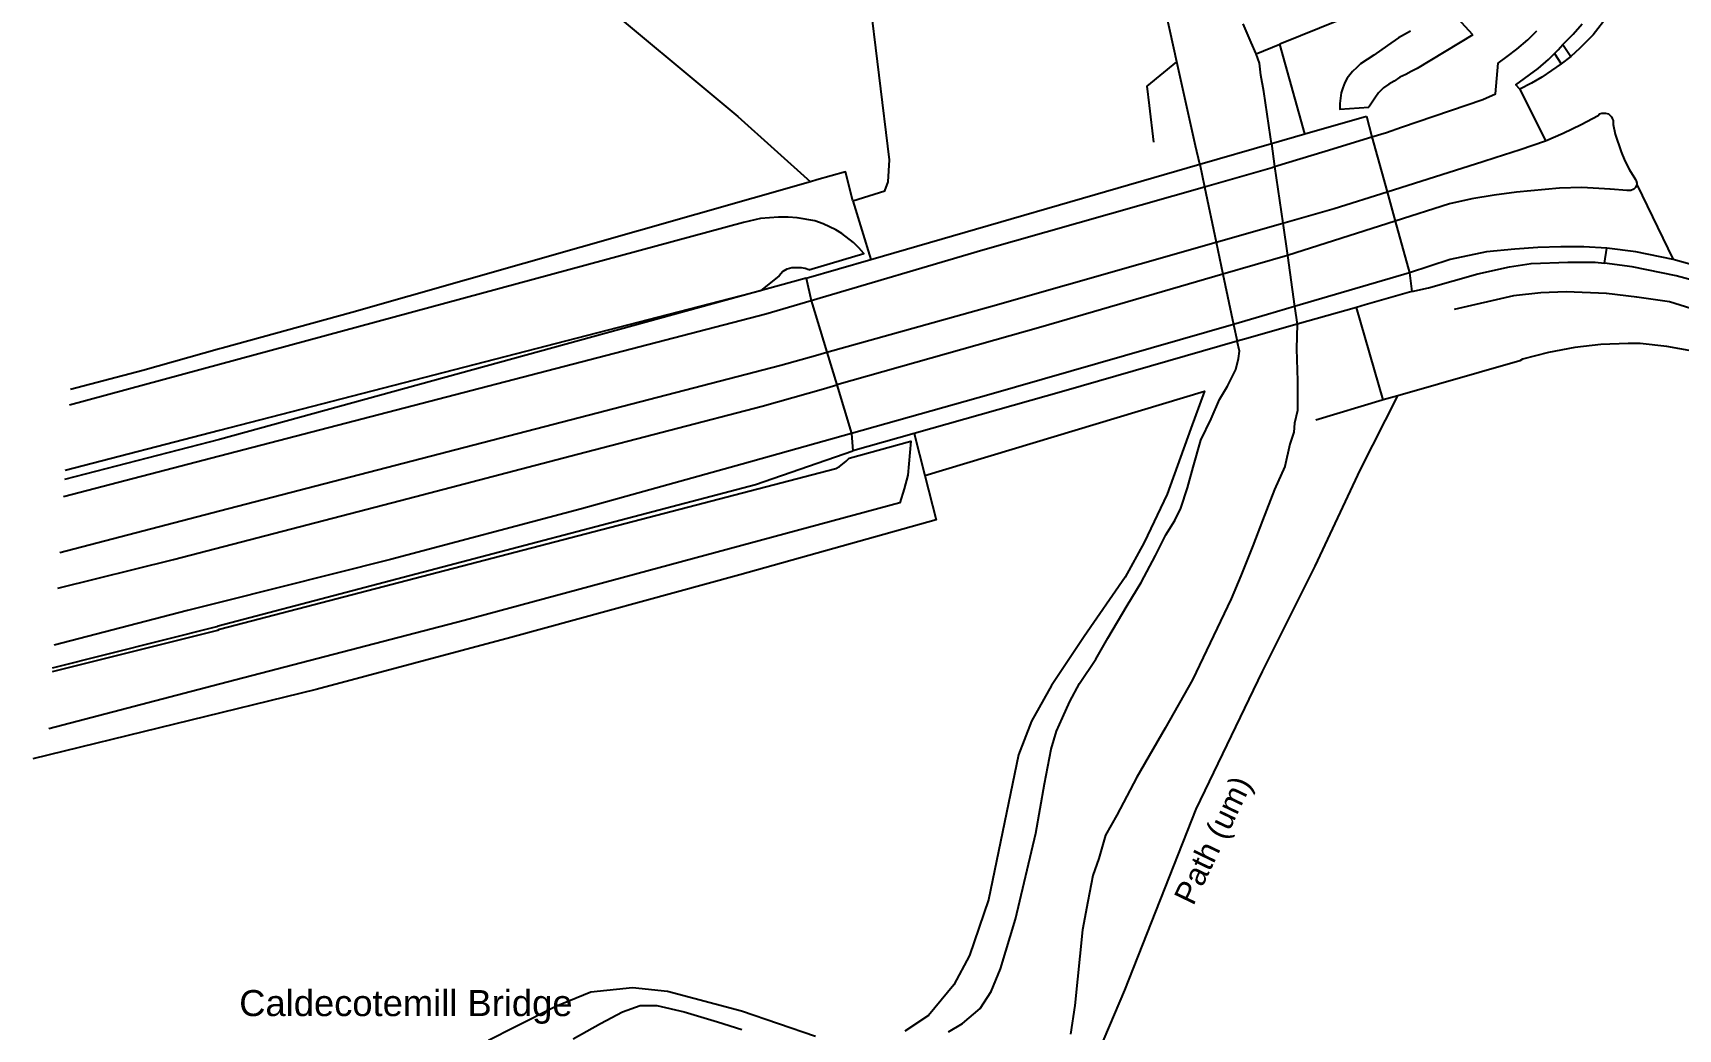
# Model space of a CAD drawing. Header units: millimetres. Extents: x 111502 to 977541, y 8702 to 1044108.
# Drawn here: x 974693.1 to 974914.4, y 478199.7 to 478333.6 of the extents above; entities that cross this region are included whole.
import ezdxf

# ---------------------------------------------------------------- set-up
doc = ezdxf.new("R2010")
doc.units = ezdxf.units.MM
doc.header["$LTSCALE"] = 0.25
doc.layers.add('X HVSS Site Background', color=8, linetype='Continuous')
doc.styles.add('OS Master Map$1$Standard', font='txt')

# ---------------------------------------------------------------- blocks, each defined once
blk = doc.blocks.new('OS MAP')
at = {"layer": 'X HVSS Site Background', "flags": 128}
for points in [[(488664.2, 242882.2), (488642.64, 242873.44)], [(488639.44, 242872.14), (488638.8, 242873.7), (488638.8, 242873.7), (488637.7, 242876.2)], [(488526.96, 242917.06), (488526.83, 242916.15), (488526.83, 242916.15), (488524.87, 242905.21), (488524.87, 242905.21), (488535.78, 242890.33), (488535.78, 242890.33), (488541.57, 242885.88), (488541.57, 242885.88), (488549.08, 242880.97), (488549.08, 242880.97), (488569.74, 242863.75), (488569.74, 242863.75), (488579.49, 242854.96)], [(488585.2, 242852.4), (488589.51, 242853.72), (488589.51, 242853.72), (488589.97, 242854.96), (488589.97, 242854.96), (488590.13, 242857.91), (488590.13, 242857.91), (488587.33, 242880.74)], [(488680.7, 242873.4), (488682.1, 242874.8), (488682.1, 242874.8), (488683.3, 242876.2)], [(488628.8, 242871.1), (488627.4, 242877.4), (488627.4, 242877.4), (488626.6, 242881.9), (488626.6, 242881.9), (488625.7, 242886.4), (488625.7, 242886.4), (488625.4, 242888.6), (488625.4, 242888.6), (488625, 242890.2), (488625, 242890.2), (488624.2, 242892.2), (488624.2, 242892.2), (488623.3, 242894), (488623.3, 242894), (488622.3, 242896.2), (488622.3, 242896.2), (488621.7, 242897.8)], [(488692.2, 242890.8), (488691.6, 242887.6), (488691.6, 242887.6), (488691.2, 242886.1), (488691.2, 242886.1), (488690.7, 242884.6), (488690.7, 242884.6), (488690.1, 242883.1), (488690.1, 242883.1), (488689.3, 242881.4), (488689.3, 242881.4), (488687.7, 242878.6), (488687.7, 242878.6), (488686.8, 242877.3), (488686.8, 242877.3), (488684.8, 242874.7), (488684.8, 242874.7), (488683, 242872.9), (488683, 242872.9), (488681.8, 242871.8)], [(488668.6, 242874.7), (488666.6, 242876.9)], [(488660.2, 242875.2), (488658.6, 242874.3), (488658.6, 242874.3), (488657.1, 242873.3), (488657.1, 242873.3), (488655.3, 242872), (488655.3, 242872), (488653.5, 242870.8), (488653.5, 242870.8), (488653, 242870.3), (488653, 242870.3), (488652.4, 242869.8), (488652.4, 242869.8), (488651.7, 242868.9), (488651.7, 242868.9), (488651.4, 242868.3), (488651.4, 242868.3), (488651.1, 242867.6), (488651.1, 242867.6), (488650.9, 242866.9), (488650.9, 242866.9), (488650.7, 242865.5), (488650.7, 242865.5), (488650.7, 242864.7), (488650.7, 242864.7), (488654.6, 242865)], [(488639.44, 242872.14), (488642.64, 242873.44)], [(488645.98, 242861.39), (488642.64, 242873.44)], [(488668.6, 242874.7), (488661.1, 242870.2), (488661.1, 242870.2), (488660.3, 242869.8), (488660.3, 242869.8), (488659.6, 242869.4), (488659.6, 242869.4), (488658.8, 242869), (488658.8, 242869), (488658, 242868.5), (488658, 242868.5), (488657.3, 242868.1), (488657.3, 242868.1), (488656.6, 242867.6), (488656.6, 242867.6), (488655.9, 242866.9), (488655.9, 242866.9), (488655.4, 242866.2), (488655.4, 242866.2), (488654.6, 242865)], [(488655, 242861), (488657, 242861.6), (488657, 242861.6), (488659, 242862.3), (488659, 242862.3), (488669.94, 242866.02), (488669.94, 242866.02), (488671.66, 242866.76), (488671.66, 242866.76), (488671.99, 242870.89), (488671.99, 242870.89), (488673.22, 242871.81), (488673.22, 242871.81), (488674.51, 242872.79), (488674.51, 242872.79), (488675.98, 242874.02), (488675.98, 242874.02), (488677.23, 242875.24)], [(488679.6, 242872.2), (488680.1, 242872.7), (488680.1, 242872.7), (488680.7, 242873.4)], [(488680.7, 242873.4), (488681.8, 242871.8)], [(488641.5, 242860.1), (488641.4, 242861), (488641.4, 242861), (488640.5, 242867.1), (488640.5, 242867.1), (488640.1, 242869.3), (488640.1, 242869.3), (488639.9, 242870.9), (488639.9, 242870.9), (488639.44, 242872.14)], [(488674.9, 242867.4), (488674.4, 242868), (488674.4, 242868), (488677.4, 242870.2), (488677.4, 242870.2), (488678.8, 242871.4), (488678.8, 242871.4), (488679.6, 242872.2)], [(488679.6, 242872.2), (488680.5, 242870.8)], [(488681.8, 242871.8), (488680.5, 242870.8)], [(488625.7, 242860.3), (488625.1, 242865.2), (488625.1, 242865.2), (488624.8, 242867.8), (488624.8, 242867.8), (488628.8, 242871.1)], [(488631.87, 242857.31), (488631.3, 242859.8), (488631.3, 242859.8), (488628.8, 242871.1)], [(488680.5, 242870.8), (488677.9, 242869), (488677.9, 242869), (488676.5, 242868.2), (488676.5, 242868.2), (488674.9, 242867.4)], [(488674.9, 242867.4), (488678.36, 242860.48)], [(488645.98, 242861.39), (488654.3, 242863.8)], [(488654.3, 242863.8), (488655, 242861)], [(488678.36, 242860.48), (488680.76, 242861.48), (488680.76, 242861.48), (488683.16, 242862.68), (488683.16, 242862.68), (488685.46, 242863.88), (488685.46, 242863.88), (488685.66, 242864.08), (488685.66, 242864.08), (488685.96, 242864.18), (488685.96, 242864.18), (488686.46, 242864.18), (488686.46, 242864.18), (488686.86, 242864.08), (488686.86, 242864.08), (488687.26, 242863.68), (488687.26, 242863.68), (488687.36, 242863.48), (488687.36, 242863.48), (488687.46, 242863.18), (488687.46, 242863.18), (488687.46, 242862.68), (488687.46, 242862.68), (488687.76, 242861.38), (488687.76, 242861.38), (488688.56, 242858.98), (488688.56, 242858.98), (488689.06, 242857.78), (488689.06, 242857.78), (488689.66, 242856.58), (488689.66, 242856.58), (488690.46, 242855.28), (488690.46, 242855.28), (488690.56, 242855.08), (488690.56, 242855.08), (488690.66, 242854.78), (488690.66, 242854.78), (488690.66, 242854.58)], [(488579.6, 242839), (488602.7, 242845.8), (488602.7, 242845.8), (488632.51, 242854.3), (488632.51, 242854.3), (488641.6, 242856.9), (488641.6, 242856.9), (488641.94, 242857), (488641.94, 242857), (488648.73, 242859.08), (488648.73, 242859.08), (488655, 242861)], [(488641.5, 242860.1), (488645.98, 242861.39)], [(488655, 242861), (488657.06, 242853.61)], [(488657.06, 242853.61), (488669.96, 242857.68), (488669.96, 242857.68), (488671.59, 242858.2), (488671.59, 242858.2), (488674.96, 242859.28), (488674.96, 242859.28), (488678.36, 242860.48)], [(488631.87, 242857.31), (488641.5, 242860.1)], [(488641.5, 242860.1), (488641.94, 242857), (488641.94, 242857), (488643.03, 242849.4), (488643.03, 242849.4), (488643.65, 242845.06), (488643.65, 242845.06), (488644.63, 242838.17), (488644.63, 242838.17), (488644.97, 242835.81)], [(488585.2, 242852.4), (488584.2, 242856.3), (488584.2, 242856.3), (488580.37, 242855.21), (488580.37, 242855.21), (488579.49, 242854.96)], [(488587.6, 242844.5), (488631.87, 242857.31)], [(488631.87, 242857.31), (488632.51, 242854.3), (488632.51, 242854.3), (488634.08, 242846.85), (488634.08, 242846.85), (488634.99, 242842.54), (488634.99, 242842.54), (488636.42, 242835.78), (488636.42, 242835.78), (488636.9, 242833.51)], [(488579.49, 242854.96), (488517.8, 242837.4), (488517.8, 242837.4), (488500.37, 242832.6), (488500.37, 242832.6), (488500, 242832.5), (488500, 242832.5), (488489.7, 242829.6), (488489.7, 242829.6), (488479.95, 242827.03)], [(488581.7, 242832.04), (488603.7, 242838.2), (488603.7, 242838.2), (488634.08, 242846.85), (488634.08, 242846.85), (488643.03, 242849.4), (488643.03, 242849.4), (488649.93, 242851.36), (488649.93, 242851.36), (488657.06, 242853.61)], [(488657.06, 242853.61), (488658.16, 242849.66)], [(488690.66, 242854.58), (488690.46, 242854.18), (488690.46, 242854.18), (488690.26, 242853.98), (488690.26, 242853.98), (488689.86, 242853.78), (488689.86, 242853.78), (488689.36, 242853.78), (488689.36, 242853.78), (488687.06, 242853.98), (488687.06, 242853.98), (488683.26, 242854.18), (488683.26, 242854.18), (488680.26, 242854.08), (488680.26, 242854.08), (488674.46, 242853.58), (488674.46, 242853.58), (488671.46, 242853.18), (488671.46, 242853.18), (488668.46, 242852.68), (488668.46, 242852.68), (488665.46, 242851.98), (488665.46, 242851.98), (488658.16, 242849.66)], [(488690.66, 242854.58), (488695.53, 242844.52)], [(488585.2, 242852.4), (488587.6, 242844.5)], [(488579.3, 242843.1), (488586.7, 242845.3), (488586.7, 242845.3), (488586, 242846.1), (488586, 242846.1), (488585.3, 242846.8), (488585.3, 242846.8), (488583.7, 242848), (488583.7, 242848), (488582.9, 242848.5), (488582.9, 242848.5), (488581.2, 242849.3), (488581.2, 242849.3), (488580.1, 242849.7), (488580.1, 242849.7), (488577.7, 242850.1), (488577.7, 242850.1), (488576.5, 242850.2), (488576.5, 242850.2), (488575.2, 242850.2), (488575.2, 242850.2), (488572.8, 242850), (488572.8, 242850), (488570.5, 242849.5), (488570.5, 242849.5), (488500, 242830.4), (488500, 242830.4), (488479.82, 242824.93)], [(488658.16, 242849.66), (488643.65, 242845.06), (488643.65, 242845.06), (488639.3, 242843.8), (488639.3, 242843.8), (488634.99, 242842.54), (488634.99, 242842.54), (488610.5, 242835.4), (488610.5, 242835.4), (488583.03, 242827.64)], [(488658.16, 242849.66), (488660.1, 242842.7)], [(488686.63, 242846.02), (488683.53, 242846.22), (488683.53, 242846.22), (488680.43, 242846.22), (488680.43, 242846.22), (488677.33, 242846.12), (488677.33, 242846.12), (488674.23, 242845.92), (488674.23, 242845.92), (488670.43, 242845.52), (488670.43, 242845.52), (488665.54, 242844.52), (488665.54, 242844.52), (488660.1, 242842.7)], [(488686.33, 242844.02), (488686.63, 242846.02)], [(488695.53, 242844.52), (488690.53, 242845.52), (488690.53, 242845.52), (488686.63, 242846.02)], [(488579.3, 242843.1), (488578.8, 242843.3), (488578.8, 242843.3), (488578.3, 242843.4), (488578.3, 242843.4), (488577, 242843.4), (488577, 242843.4), (488576.7, 242843.3), (488576.7, 242843.3), (488576.3, 242843.2), (488576.3, 242843.2), (488575.8, 242842.9), (488575.8, 242842.9), (488575.3, 242842.3), (488575.3, 242842.3), (488572.8, 242840.3), (488572.8, 242840.3), (488500, 242821.5), (488500, 242821.5), (488479.25, 242816.15)], [(488578.9, 242842), (488587.6, 242844.5)], [(488660.1, 242842.7), (488644.63, 242838.17), (488644.63, 242838.17), (488641, 242837.1), (488641, 242837.1), (488636.42, 242835.78), (488636.42, 242835.78), (488603.5, 242826.3), (488603.5, 242826.3), (488585, 242821.1)], [(488660.1, 242842.7), (488660.4, 242840.2)], [(488660.4, 242840.2), (488662.62, 242840.71), (488662.62, 242840.71), (488669.29, 242842.57), (488669.29, 242842.57), (488673.54, 242843.52), (488673.54, 242843.52), (488676.44, 242843.96), (488676.44, 242843.96), (488681.43, 242844.17), (488681.43, 242844.17), (488685.07, 242844.17), (488685.07, 242844.17), (488686.33, 242844.02)], [(488708.9, 242837.57), (488702.33, 242840.42), (488702.33, 242840.42), (488699.93, 242841.22), (488699.93, 242841.22), (488695.93, 242842.32), (488695.93, 242842.32), (488690.03, 242843.52), (488690.03, 242843.52), (488686.33, 242844.02)], [(488714.53, 242835.81), (488710.31, 242838.97), (488710.31, 242838.97), (488708.88, 242839.66), (488708.88, 242839.66), (488706.93, 242840.82), (488706.93, 242840.82), (488702.93, 242842.32), (488702.93, 242842.32), (488700.53, 242843.12), (488700.53, 242843.12), (488695.53, 242844.52)], [(488578.9, 242842), (488500, 242820.3)], [(488578.9, 242842), (488579.6, 242839)], [(488660.4, 242840.2), (488654.1, 242838.4), (488654.1, 242838.4), (488652.94, 242838.07)], [(488479.03, 242812.65), (488500, 242818.1), (488500, 242818.1), (488573.5, 242837.2), (488573.5, 242837.2), (488579.6, 242839)], [(488579.6, 242839), (488581.7, 242832.04)], [(488652.94, 242838.07), (488644.97, 242835.81)], [(488656.56, 242825.65), (488652.94, 242838.07)], [(488700.91, 242836.96), (488695.06, 242838.84), (488695.06, 242838.84), (488690.66, 242839.45), (488690.66, 242839.45), (488686.56, 242839.95), (488686.56, 242839.95), (488681.16, 242840.15), (488681.16, 242840.15), (488677.76, 242840.05), (488677.76, 242840.05), (488674.09, 242839.62), (488674.09, 242839.62), (488666.1, 242837.8)], [(488644.97, 242835.81), (488644.9, 242832.5), (488644.9, 242832.5), (488645, 242828.2), (488645, 242828.2), (488645, 242824.2), (488645, 242824.2), (488644.6, 242822.5), (488644.6, 242822.5), (488644.5, 242821.3), (488644.5, 242821.3), (488644, 242819.7), (488644, 242819.7), (488643.3, 242816.7), (488643.3, 242816.7), (488641.9, 242813.6), (488641.9, 242813.6), (488640.3, 242809.4), (488640.3, 242809.4), (488639, 242806), (488639, 242806), (488637.4, 242802), (488637.4, 242802), (488636.1, 242798.9), (488636.1, 242798.9), (488630.9, 242788), (488630.9, 242788), (488627.2, 242781.5), (488627.2, 242781.5), (488623.4, 242774.9), (488623.4, 242774.9), (488620.7, 242769.8), (488620.7, 242769.8), (488619.2, 242767.1), (488619.2, 242767.1), (488618.3, 242764), (488618.3, 242764), (488617.5, 242761.7), (488617.5, 242761.7), (488616.8, 242758.2), (488616.8, 242758.2), (488616.1, 242754.4), (488616.1, 242754.4), (488615.06, 242744.22), (488615.06, 242744.22), (488614.5, 242740.36)], [(488644.97, 242835.81), (488637.9, 242833.8), (488637.9, 242833.8), (488636.9, 242833.51)], [(488478.55, 242805.11), (488500, 242810.7), (488500, 242810.7), (488575.5, 242830.3), (488575.5, 242830.3), (488580.18, 242831.61), (488580.18, 242831.61), (488581.7, 242832.04)], [(488547.59, 242739.72), (488551.26, 242741.82), (488551.26, 242741.82), (488554.2, 242743.39), (488554.2, 242743.39), (488556.61, 242744.23), (488556.61, 242744.23), (488558.82, 242744.23), (488558.82, 242744.23), (488562.49, 242743.39), (488562.49, 242743.39), (488567, 242742.03), (488567, 242742.03), (488570.25, 242740.98)], [(488598.05, 242740.67), (488599.94, 242741.82), (488599.94, 242741.82), (488602.35, 242743.81), (488602.35, 242743.81), (488603.82, 242746.12), (488603.82, 242746.12), (488605.08, 242749.16), (488605.08, 242749.16), (488607.1, 242755.84), (488607.1, 242755.84), (488609.8, 242767.4), (488609.8, 242767.4), (488611, 242774), (488611, 242774), (488611.9, 242778.7), (488611.9, 242778.7), (488612.6, 242781.1), (488612.6, 242781.1), (488613.4, 242782.9), (488613.4, 242782.9), (488614.4, 242785.1), (488614.4, 242785.1), (488615.7, 242787.5), (488615.7, 242787.5), (488617.9, 242790.8), (488617.9, 242790.8), (488619.5, 242793.6), (488619.5, 242793.6), (488622.1, 242798), (488622.1, 242798), (488624, 242801.1), (488624, 242801.1), (488625.9, 242804.7), (488625.9, 242804.7), (488627.3, 242807.5), (488627.3, 242807.5), (488628.5, 242809.4), (488628.5, 242809.4), (488629.3, 242811.1), (488629.3, 242811.1), (488630.2, 242813.8), (488630.2, 242813.8), (488631, 242816.6), (488631, 242816.6), (488632, 242820.2), (488632, 242820.2), (488633.4, 242823.1), (488633.4, 242823.1), (488634.5, 242825.7), (488634.5, 242825.7), (488635.6, 242827.5), (488635.6, 242827.5), (488636.7, 242829.7), (488636.7, 242829.7), (488637.1, 242831.2), (488637.1, 242831.2), (488637.2, 242832.2), (488637.2, 242832.2), (488636.9, 242833.51)], [(488581.7, 242832.04), (488583.03, 242827.64)], [(488636.9, 242833.51), (488613.6, 242826.8), (488613.6, 242826.8), (488593.44, 242821.12)], [(488698.2, 242832.2), (488694.7, 242832.8), (488694.7, 242832.8), (488691.1, 242833.2), (488691.1, 242833.2), (488689.5, 242833.2), (488689.5, 242833.2), (488685.8, 242833.1), (488685.8, 242833.1), (488682.3, 242832.7), (488682.3, 242832.7), (488678.8, 242832), (488678.8, 242832), (488675.3, 242831.1), (488675.3, 242831.1), (488674.9, 242830.9), (488674.9, 242830.9), (488658.5, 242826.2)], [(488478.24, 242800.32), (488493.8, 242804.2), (488493.8, 242804.2), (488525.4, 242812.4), (488525.4, 242812.4), (488548.15, 242818.35), (488548.15, 242818.35), (488573, 242824.8), (488573, 242824.8), (488581.26, 242827.14), (488581.26, 242827.14), (488583.03, 242827.64)], [(488583.03, 242827.64), (488585, 242821.1)], [(488594.88, 242815.49), (488632.5, 242826.8), (488632.5, 242826.8), (488630.66, 242821.78), (488630.66, 242821.78), (488627.48, 242812.96), (488627.48, 242812.96), (488624.41, 242806.47), (488624.41, 242806.47), (488621.84, 242801.81), (488621.84, 242801.81), (488616.32, 242793.84), (488616.32, 242793.84), (488611.91, 242787.22), (488611.91, 242787.22), (488609.22, 242782.44), (488609.22, 242782.44), (488607.5, 242777.91), (488607.5, 242777.91), (488603.46, 242758.42), (488603.46, 242758.42), (488600.88, 242750.95), (488600.88, 242750.95), (488598.8, 242747.02), (488598.8, 242747.02), (488595.37, 242742.86), (488595.37, 242742.86), (488592.18, 242740.77)], [(488580.17, 242740.04), (488570.24, 242743.47), (488570.24, 242743.47), (488560.26, 242746.09), (488560.26, 242746.09), (488555.58, 242746.61), (488555.58, 242746.61), (488549.95, 242746), (488549.95, 242746), (488545.27, 242744.09), (488545.27, 242744.09), (488539.72, 242741.32), (488539.72, 242741.32), (488536.17, 242739.5)], [(488617.62, 242736.48), (488621.78, 242746.27), (488621.78, 242746.27), (488631.4, 242770.6), (488631.4, 242770.6), (488640.3, 242789.1), (488640.3, 242789.1), (488647.4, 242803.3), (488647.4, 242803.3), (488653.5, 242816.3), (488653.5, 242816.3), (488658.5, 242826.2)], [(488656.56, 242825.65), (488656.4, 242825.6), (488656.4, 242825.6), (488647.5, 242822.9)], [(488658.5, 242826.2), (488656.56, 242825.65)], [(488585, 242821.1), (488570.3, 242817), (488570.3, 242817), (488548.7, 242811), (488548.7, 242811), (488523, 242804.2), (488523, 242804.2), (488500.38, 242798.49), (488500.38, 242798.49), (488500.01, 242798.4), (488500.01, 242798.4), (488495.7, 242797.3), (488495.7, 242797.3), (488477.75, 242792.65)], [(488500, 242820.3), (488479.17, 242814.92)], [(488585, 242821.1), (488585.2, 242818.8)], [(488593.44, 242821.12), (488585.2, 242818.8)], [(488593.44, 242821.12), (488594.88, 242815.49)], [(488584.7, 242817.8), (488593, 242820.1), (488593, 242820.1), (488592.6, 242815.5), (488592.6, 242815.5), (488592.1, 242813.7), (488592.1, 242813.7), (488591.5, 242811.8), (488591.5, 242811.8), (488532.9, 242796), (488532.9, 242796), (488500, 242787.4), (488500, 242787.4), (488477.03, 242781.42)], [(488572.12, 242814.24), (488585.2, 242818.8)], [(488477.52, 242789.1), (488499.8, 242794.7), (488499.8, 242794.7), (488500, 242794.8), (488500, 242794.8), (488582.9, 242816.4), (488582.9, 242816.4), (488583.4, 242816.7), (488583.4, 242816.7), (488583.8, 242817), (488583.8, 242817), (488584.3, 242817.4), (488584.3, 242817.4), (488584.7, 242817.8)], [(488594.88, 242815.49), (488596.4, 242809.5), (488596.4, 242809.5), (488570, 242802.1), (488570, 242802.1), (488539.2, 242793.7), (488539.2, 242793.7), (488513, 242786.7), (488513, 242786.7), (488474.91, 242777.39)], [(488477.55, 242789.62), (488499.63, 242795.17), (488499.63, 242795.17), (488499.82, 242795.27), (488499.82, 242795.27), (488572.12, 242814.24)]]:
    blk.add_lwpolyline(points, dxfattribs=at)
at = {"layer": 'X HVSS Site Background', "insert": (488631.8, 242757.13), "char_height": 3, "attachment_point": 7, "rotation": 64.3, "style": 'OS Master Map$1$Standard'}
blk.add_mtext('{\\farial|b0|i0|c0|p34;Path (um)}', dxfattribs=at)
at = {"layer": 'X HVSS Site Background', "insert": (488502.66, 242741.74), "char_height": 3.5, "attachment_point": 7, "style": 'OS Master Map$1$Standard'}
blk.add_mtext('{\\farial|b0|i0|c0|p34;Caldecotemill Bridge}', dxfattribs=at)

msp = doc.modelspace()

# ---------------------------------------------------------------- block references
at = {"lineweight": 0}
msp.add_blockref('OS MAP', (486218.2, 235458.61), dxfattribs=at)

doc.saveas('drawing.dxf')
